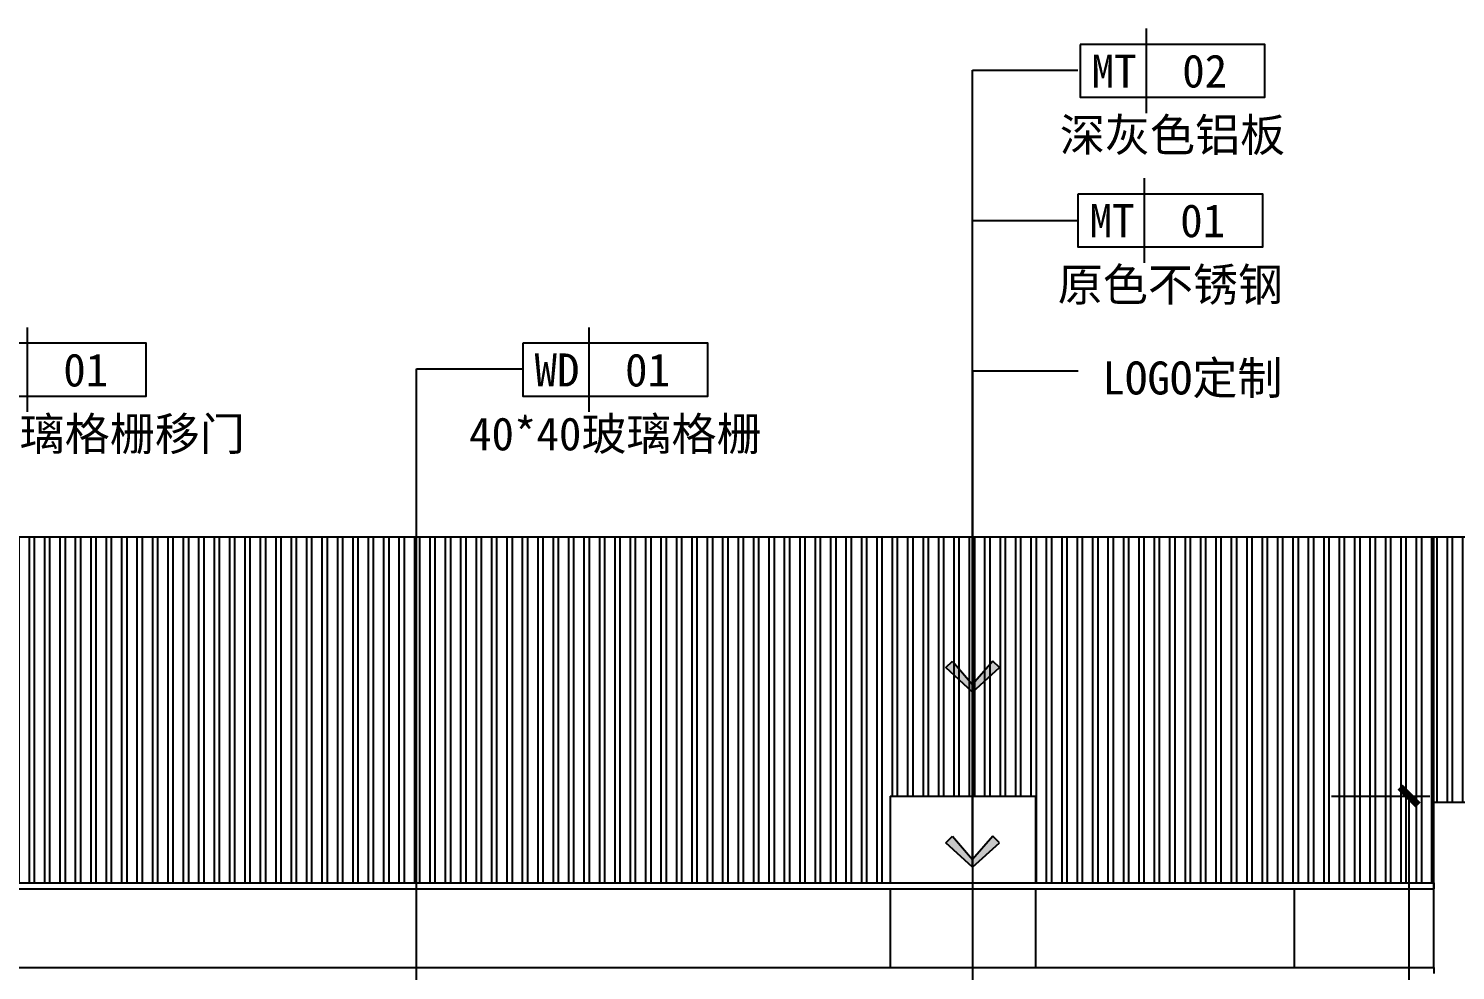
# Model space of a CAD drawing. Header units: millimetres. Extents: x 5625199 to 7433318, y -3316392 to -2552493.
# Drawn here: x 5952634 to 5957043, y -2673862 to -2670950 of the extents above; entities that cross this region are included whole.
import ezdxf
from ezdxf.enums import TextEntityAlignment as Align

# ---------------------------------------------------------------- set-up
doc = ezdxf.new("R2010")
doc.units = ezdxf.units.MM
doc.header["$PDMODE"] = 35
doc.header["$PDSIZE"] = -10
doc.layers.add('155', color=155, linetype='Continuous')
doc.layers.add('DIM', color=7, linetype='Continuous')
doc.styles.add('03.YBC-宋体2.5', font='', dxfattribs={"width": 0.8, "height": 2.5})
doc.styles.add('标注-尺寸', font='simplex.shx', dxfattribs={"width": 0.7})
doc.styles.get('03.YBC-宋体2.5').set_extended_font_data('SimSun')
doc.dimstyles.new('90', dxfattribs={"dimscale": 0.9, "dimtxt": 150, "dimasz": 50, "dimexe": 120, "dimexo": 150, "dimgap": 30, "dimtad": 1, "dimdec": 0, "dimrnd": 5, "dimdsep": 46, "dimtxsty": '标注-尺寸', "dimblk": 'ARCHTICK', "dimcen": 0.2, "dimclrd": 8, "dimclre": 8, "dimclrt": 2, "dimadec": 0, "dimazin": 0, "dimtfac": 1, "dimtdec": 0, "dimtmove": 2, "dimatfit": 3, "dimldrblk": 'ccccc', "dimfxl": 300, "dimfxlon": 1, "dimtolj": 1, "dimtzin": 0, "dimarcsym": 0})
doc.dimstyles.new('副本 100', dxfattribs={"dimscale": 0.8, "dimtxt": 180, "dimasz": 70, "dimexe": 80, "dimexo": 100, "dimgap": 30, "dimtad": 1, "dimdec": 0, "dimrnd": 5, "dimdsep": 46, "dimtxsty": '标注-尺寸', "dimblk": 'ARCHTICK', "dimcen": 0.2, "dimdle": 5, "dimclrd": 8, "dimclre": 8, "dimclrt": 2, "dimadec": 0, "dimazin": 0, "dimtfac": 1, "dimtdec": 0, "dimtmove": 2, "dimatfit": 3, "dimldrblk": 'ccccc', "dimfxl": 300, "dimfxlon": 1, "dimtolj": 1, "dimtzin": 0, "dimarcsym": 0})
pattern_1 = [(90, (273402.825, -417409.755), (-47.625, 3e-15), []), (90, (273418.7, -417393.88), (-47.625, 3e-15), [])]

# ---------------------------------------------------------------- blocks, each defined once
blk = doc.blocks.new('_ArchTick')
at = {"color": 0, "linetype": 'ByBlock', "const_width": 0.4}
blk.add_lwpolyline([(-0.5, -0.5), (0.5, 0.5)], dxfattribs=at)
blk = doc.blocks.new('*D415')
at = {"layer": '155', "color": 8, "lineweight": -2, "ltscale": 500, "transparency": 16777216}
for p, q in [((5956659.6, -2673322.7), (5956963.6, -2673322.7)), ((5956899.6, -2676076.7), (5956899.6, -2673318.7)), ((5956659.6, -2676072.7), (5956963.6, -2676072.7))]:
    blk.add_line(p, q, dxfattribs=at)
at = {"layer": 'Defpoints', "color": 0, "transparency": 16777216}
for p in [(5955645.8, -2673322.7), (5956899.6, -2673322.7), (5956465.8, -2676072.7)]:
    blk.add_point(p, dxfattribs=at)
at = {"layer": '155', "color": 8, "linetype": 'ByBlock', "lineweight": -2, "transparency": 16777216, "xscale": 56, "yscale": 56, "zscale": 56}
for p, rotation in [((5956899.6, -2673322.7), 90), ((5956899.6, -2676072.7), 270)]:
    blk.add_blockref('_ArchTick', p, dxfattribs=dict(at, rotation=rotation))
at = {"layer": '155', "color": 2, "ltscale": 500, "transparency": 16777216, "insert": (5956803.6, -2674697.7), "char_height": 144, "attachment_point": 5, "rotation": 90, "style": '标注-尺寸'}
blk.add_mtext('\\A1;2750', dxfattribs=at)
blk = doc.blocks.new('ccccc')
h = blk.add_hatch(color=44)
h.dxf.hatch_style = 1
h.paths.add_polyline_path([(-1.713, -1.115), (-1.349, -1.475), (0, 0), (-1.349, 1.475), (-1.713, 1.115), (-0.424, 0)])
at = {"color": 44}
for p, q in [((-1.349, 1.475), (-1.713, 1.115)), ((-1.713, 1.115), (-0.424, 0)), ((0, 0), (-1.349, 1.475)), ((-0.424, 0), (-5.067, 0)), ((-1.713, -1.115), (-0.424, 0)), ((0, 0), (-1.349, -1.475)), ((-1.349, -1.475), (-1.713, -1.115))]:
    blk.add_line(p, q, dxfattribs=at)
blk = doc.blocks.new('*U610')
at = {"color": 50}
blk.add_line((-9, 3.2), (-9, -3.2), dxfattribs=at)
at = {"color": 150}
blk.add_lwpolyline([(-14, 2), (-14, -2), (0, -2), (0, 2)], close=True, dxfattribs=at)
at = {"color": 50, "style": '03.YBC-宋体2.5', "flags": 8}
for tag, p in [('PT', (-11.41, -0.02)), ('01', (-4.56, -0.02)), ('材料名称', (-7, -4.85))]:
    blk.add_attdef(tag, text='', height=2.5, dxfattribs=at).set_placement(p, align=Align.MIDDLE_CENTER)
blk = doc.blocks.new('*U611')
at = {"color": 50}
blk.add_line((-9, 3.2), (-9, -3.2), dxfattribs=at)
at = {"color": 150}
blk.add_lwpolyline([(-14, 2), (-14, -2), (0, -2), (0, 2)], close=True, dxfattribs=at)
at = {"color": 50, "style": '03.YBC-宋体2.5', "flags": 8}
for tag, p in [('PT', (-11.41, -0.02)), ('01', (-4.56, -0.02)), ('材料名称', (-7, -4.85))]:
    blk.add_attdef(tag, text='', height=2.5, dxfattribs=at).set_placement(p, align=Align.MIDDLE_CENTER)
blk = doc.blocks.new('*U612')
at = {"color": 50}
blk.add_line((-9, 3.2), (-9, -3.2), dxfattribs=at)
at = {"color": 150}
blk.add_lwpolyline([(-14, 2), (-14, -2), (0, -2), (0, 2)], close=True, dxfattribs=at)
at = {"color": 50, "style": '03.YBC-宋体2.5', "flags": 8}
for tag, p in [('PT', (-11.41, -0.02)), ('01', (-4.56, -0.02)), ('材料名称', (-7, -4.85))]:
    blk.add_attdef(tag, text='', height=2.5, dxfattribs=at).set_placement(p, align=Align.MIDDLE_CENTER)

msp = doc.modelspace()

# ---------------------------------------------------------------- hatches: boundary and pattern name
at = {"layer": '155', "ltscale": 500}
h = msp.add_hatch(dxfattribs=at)
h.set_pattern_fill('ANSI32', color=250, scale=5, angle=45)
h.set_pattern_definition(pattern_1)
h.paths.add_polyline_path([(5955295.8, -2673591.02), (5955295.8, -2673322.72), (5955745.8, -2673322.72), (5955745.8, -2673591.02), (5956975.8, -2673591.02), (5956975.8, -2673342.72), (5956975.8, -2672522.72), (5951315.69, -2672522.72), (5951315.69, -2673591.02)])
h = msp.add_hatch(dxfattribs=at)
h.set_pattern_fill('ANSI32', color=250, scale=5, angle=45)
h.set_pattern_definition(pattern_1)
h.paths.add_polyline_path([(5956975.8, -2673342.72), (5964435.47, -2673342.72), (5964435.47, -2672522.72), (5956975.8, -2672522.72)])

# ---------------------------------------------------------------- linework, layer by layer
at = {"layer": '155', "color": 0, "ltscale": 500}
msp.add_line((5969375.86, -2672522.72), (5951175.69, -2672522.72), dxfattribs=at)
at = {"layer": '155', "color": 250, "ltscale": 500}
for p, q in [((5956975.8, -2673591.02), (5956975.8, -2672522.72)), ((5956975.8, -2673852.72), (5956975.8, -2673609.14))]:
    msp.add_line(p, q, dxfattribs=at)
at = {"layer": '155', "color": 30, "ltscale": 500}
for p, q in [((5956975.8, -2673342.72), (5956975.8, -2672522.72)), ((5964435.47, -2673342.72), (5956975.8, -2673342.72))]:
    msp.add_line(p, q, dxfattribs=at)
at = {"layer": '155', "color": 4, "ltscale": 500}
for p, q in [((5955295.8, -2673322.72), (5955295.8, -2673591.02)), ((5955295.8, -2673322.72), (5955745.8, -2673322.72)), ((5955745.8, -2673322.72), (5955745.8, -2673591.02)), ((5955295.8, -2673609.14), (5955295.8, -2673852.72)), ((5955745.8, -2673609.14), (5955745.8, -2673852.72))]:
    msp.add_line(p, q, dxfattribs=at)
at = {"layer": '155', "ltscale": 500}
for p, q in [((5951315.69, -2673591.02), (5956975.8, -2673591.02)), ((5956975.8, -2673591.02), (5956975.8, -2673609.14)), ((5956975.8, -2673609.14), (5956975.8, -2673591.02)), ((5951315.69, -2673609.14), (5956975.8, -2673609.14)), ((5951315.69, -2673852.72), (5956975.8, -2673852.72)), ((5956975.8, -2673852.72), (5956975.8, -2673870.85)), ((5956975.8, -2673852.72), (5956975.8, -2673870.85))]:
    msp.add_line(p, q, dxfattribs=at)
at = {"layer": '155', "color": 5, "ltscale": 500}
msp.add_line((5956545.8, -2673852.72), (5956545.8, -2673609.14), dxfattribs=at)

# ---------------------------------------------------------------- block references
ref = msp.add_blockref('*U611', (5956454.36, -2671080.64), dxfattribs=dict(xscale=40.82399999999999, yscale=40.82399999999999, zscale=40.82399999999999))
ref.add_attrib('材料名称', '深灰色铝板', dxfattribs={"color": 50, "height": 102.06, "style": '03.YBC-宋体2.5'}).set_placement((5956168.59, -2671278.85), align=Align.MIDDLE_CENTER)
ref.add_attrib('01', '02', dxfattribs={"color": 50, "height": 102.06, "style": '03.YBC-宋体2.5'}).set_placement((5956268.18, -2671081.34), align=Align.MIDDLE_CENTER)
ref.add_attrib('PT', 'MT', dxfattribs={"color": 50, "height": 102.06, "style": '03.YBC-宋体2.5'}).set_placement((5955988.47, -2671081.34), align=Align.MIDDLE_CENTER)
ref = msp.add_blockref('*U610', (5956448.04, -2671543.29), dxfattribs=dict(xscale=40.82399999999999, yscale=40.82399999999999, zscale=40.82399999999999))
ref.add_attrib('材料名称', '原色不锈钢', dxfattribs={"color": 50, "height": 102.06, "style": '03.YBC-宋体2.5'}).set_placement((5956162.27, -2671741.49), align=Align.MIDDLE_CENTER)
ref.add_attrib('01', '01', dxfattribs={"color": 50, "height": 102.06, "style": '03.YBC-宋体2.5'}).set_placement((5956261.86, -2671543.98), align=Align.MIDDLE_CENTER)
ref.add_attrib('PT', 'MT', dxfattribs={"color": 50, "height": 102.06, "style": '03.YBC-宋体2.5'}).set_placement((5955982.15, -2671543.98), align=Align.MIDDLE_CENTER)
ref = msp.add_blockref('*U612', (5952996.81, -2672004.75), dxfattribs=dict(xscale=40.82399999999999, yscale=40.82399999999999, zscale=40.82399999999999))
ref.add_attrib('材料名称', '40*40玻璃格栅移门', dxfattribs={"color": 50, "height": 102.06, "style": '03.YBC-宋体2.5'}).set_placement((5952711.04, -2672202.95), align=Align.MIDDLE_CENTER)
ref.add_attrib('01', '01', dxfattribs={"color": 50, "height": 102.06, "style": '03.YBC-宋体2.5'}).set_placement((5952810.63, -2672005.44), align=Align.MIDDLE_CENTER)
ref.add_attrib('PT', 'WD', dxfattribs={"color": 50, "height": 102.06, "style": '03.YBC-宋体2.5'}).set_placement((5952530.92, -2672005.44), align=Align.MIDDLE_CENTER)
ref = msp.add_blockref('*U612', (5954732.7, -2672004.75), dxfattribs=dict(xscale=40.82399999999999, yscale=40.82399999999999, zscale=40.82399999999999))
ref.add_attrib('材料名称', '40*40玻璃格栅', dxfattribs={"color": 50, "height": 102.06, "style": '03.YBC-宋体2.5'}).set_placement((5954446.93, -2672202.95), align=Align.MIDDLE_CENTER)
ref.add_attrib('01', '01', dxfattribs={"color": 50, "height": 102.06, "style": '03.YBC-宋体2.5'}).set_placement((5954546.52, -2672005.44), align=Align.MIDDLE_CENTER)
ref.add_attrib('PT', 'WD', dxfattribs={"color": 50, "height": 102.06, "style": '03.YBC-宋体2.5'}).set_placement((5954266.81, -2672005.44), align=Align.MIDDLE_CENTER)

# ---------------------------------------------------------------- texts
at = {"color": 50, "style": '03.YBC-宋体2.5', "flags": 8}
msp.add_attdef('LOGO定制', text='材料名称', height=102.06, dxfattribs=at).set_placement((5956230.4, -2672030.23), align=Align.MIDDLE_CENTER)

# ---------------------------------------------------------------- dimensions: what is measured, and where the dimension line sits
at = {"layer": '155', "ltscale": 500}
dim = msp.add_linear_dim(base=(5956899.63, -2673322.72), p1=(5956465.8, -2676072.72), p2=(5955645.8, -2673322.72), angle=90, dimstyle='副本 100', dxfattribs=at)
dim.commit()
dim.dimension.update_dxf_attribs({"geometry": '*D415', "text_midpoint": (5956803.63, -2674697.72)})

# ---------------------------------------------------------------- leaders
for points in [[(5955551.02, -2673001.28), (5955551.02, -2671078.56), (5955875.67, -2671078.56)], [(5955551.02, -2673542.72), (5955551.02, -2671543.29), (5955876.5, -2671543.29)], [(5955551.44, -2674509.13), (5955551.44, -2672008.01), (5955876.92, -2672008.01)]]:
    msp.add_leader(points, dimstyle='副本 100', override={"dimgap": 30, "dimtad": 0}, dxfattribs=at)
at = {"layer": 'DIM'}
msp.add_leader([(5953832.15, -2674521.86), (5953832.15, -2672002.18), (5954159.37, -2672002.18)], dimstyle='90', dxfattribs=at)

doc.saveas('drawing.dxf')
